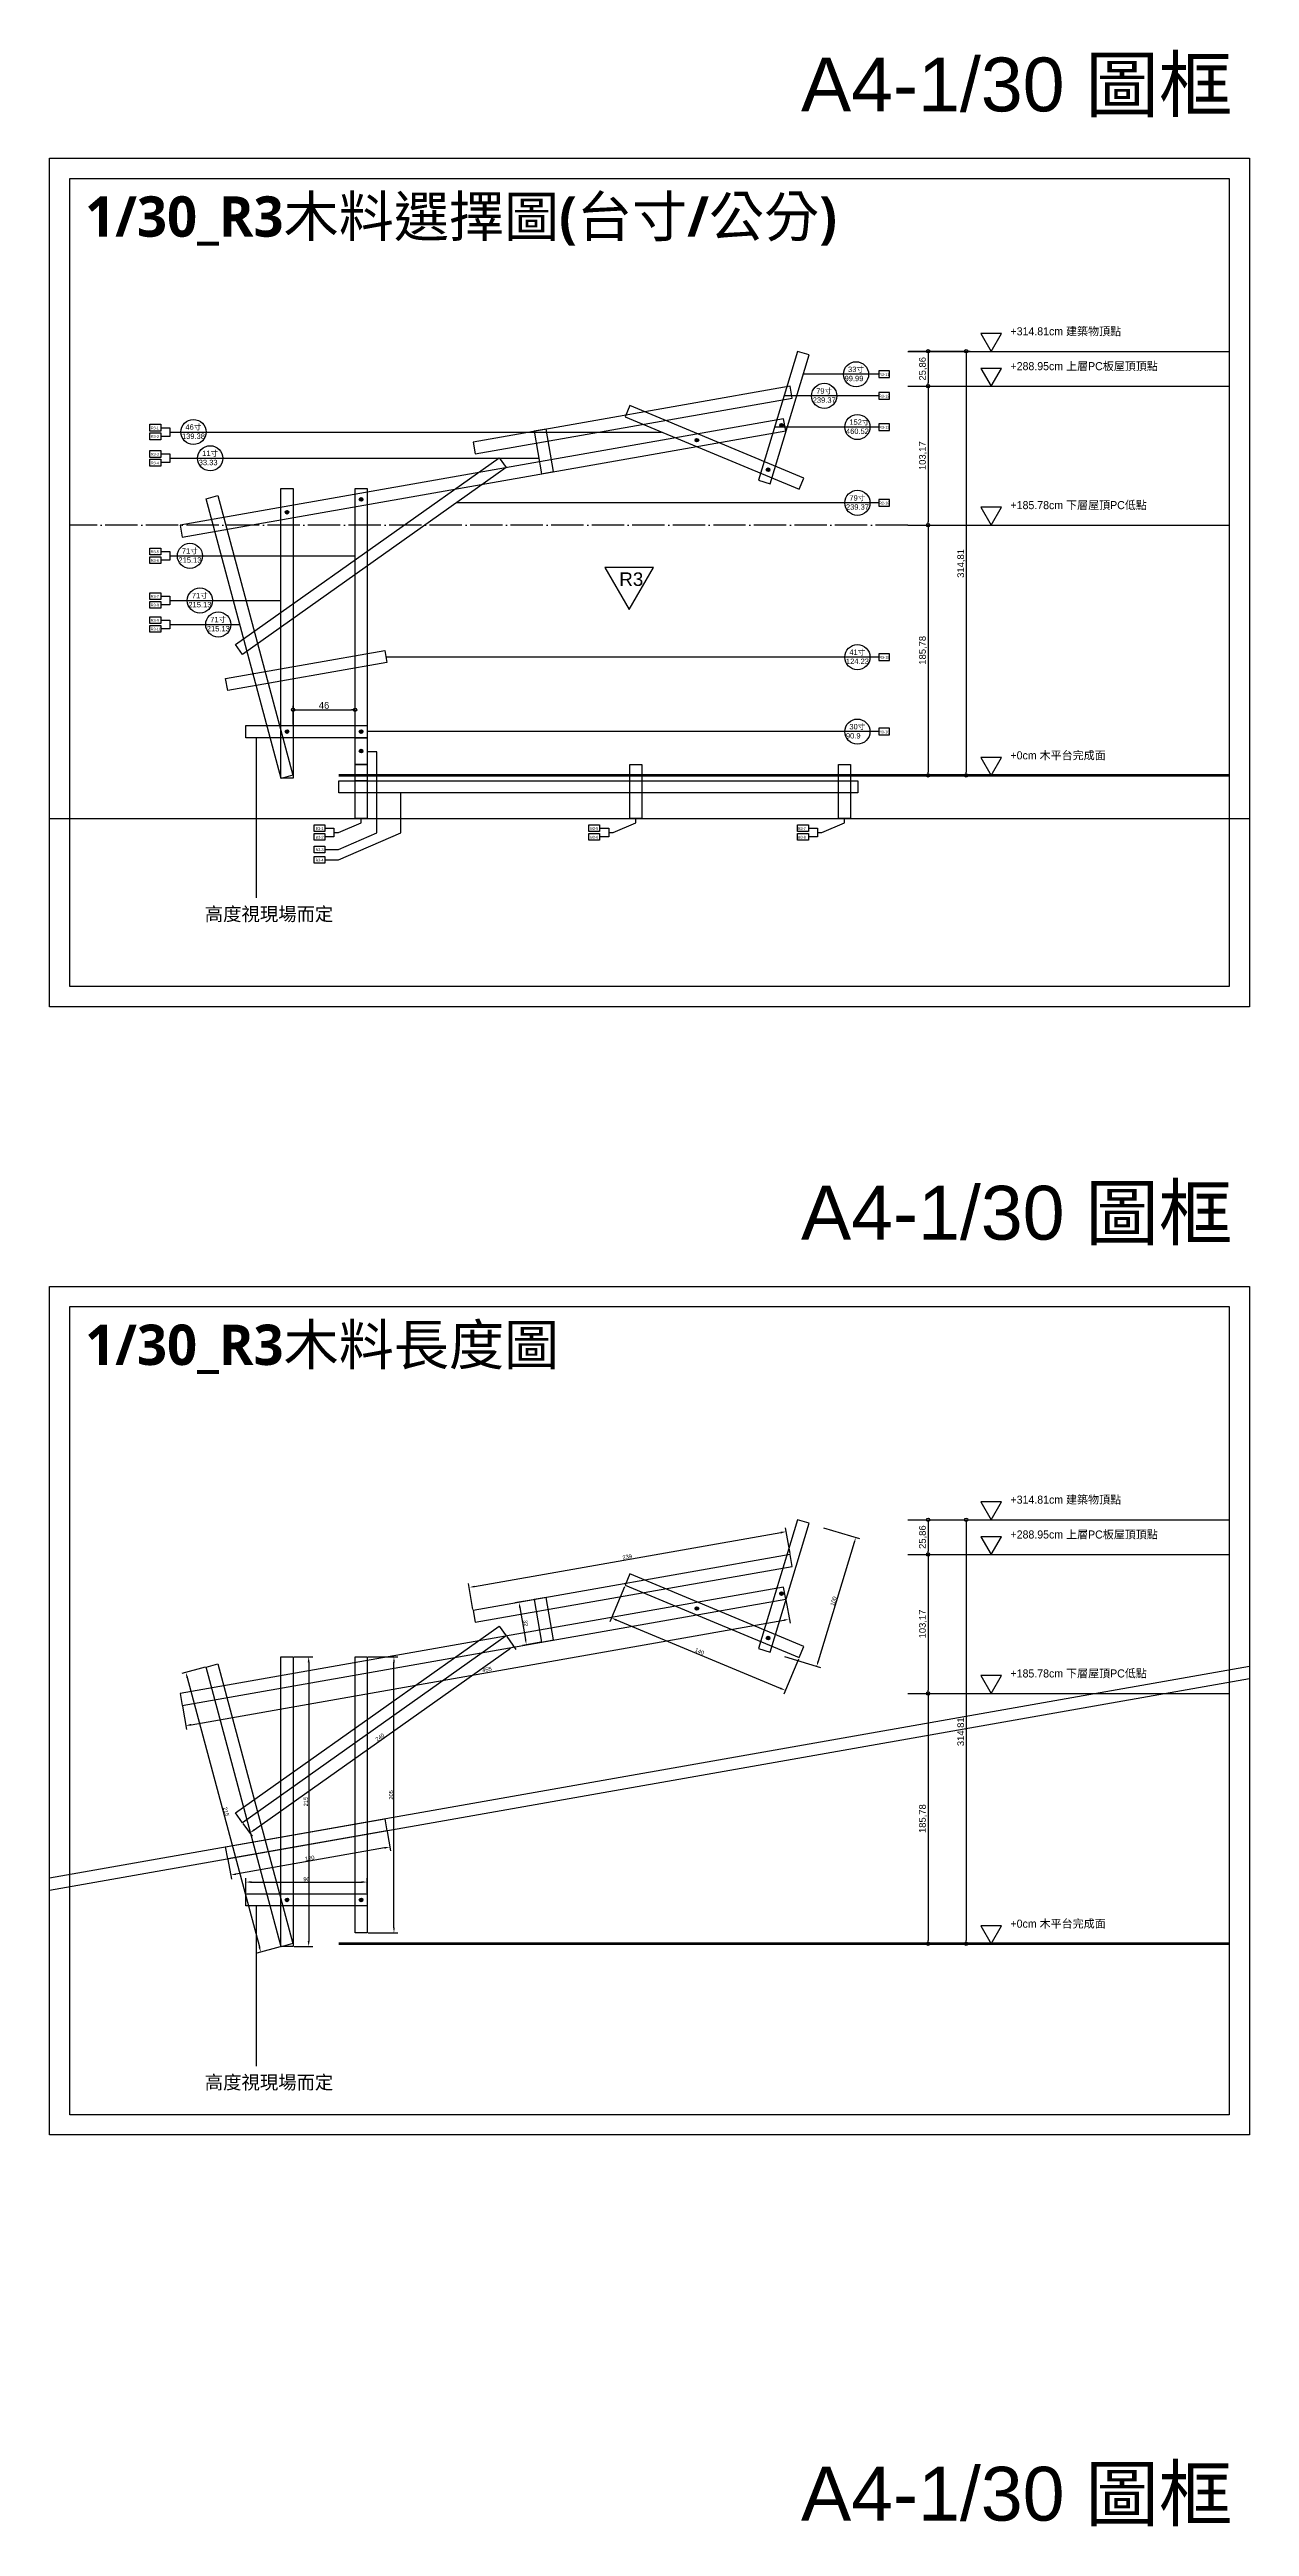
# Model space of a CAD drawing. Header units: millimetres. Extents: x -2666 to 6286, y -11880 to 4849.
# Drawn here: x 1113 to 2004, y -7986 to -6147 of the extents above; entities that cross this region are included whole.
import ezdxf

# ---------------------------------------------------------------- set-up
doc = ezdxf.new("R2010")
doc.units = ezdxf.units.MM
doc.linetypes.add('ACAD_ISO04W100', pattern=[30, 24, -3, 0, -3])
for name, color, linetype in [('0-rib-base', 10, 'Continuous'), ('0-rib1', 6, 'Continuous'), ('1-螺桿鑽洞', 7, 'Continuous'), ('dim', 244, 'Continuous'), ('座標', 3, 'Continuous'), ('座標線', 65, 'ACAD_ISO04W100'), ('木平台完成面', 3, 'Continuous'), ('編號標示', 30, 'Continuous'), ('編號標示線', 44, 'Continuous')]:
    doc.layers.add(name, color=color, linetype=linetype)
for name, color, linetype, plot in [('1-墊圈', 4, 'Continuous', False), ('1-螺絲頭', 9, 'Continuous', False), ('default', 11, 'Continuous', False)]:
    doc.layers.add(name, color=color, linetype=linetype, plot=plot)
doc.styles.get("Standard").update_dxf_attribs({"font": 'arial.ttf'})
doc.dimstyles.new('ISO-25', dxfattribs={"dimtxt": 5, "dimasz": 2.5, "dimexe": 3, "dimexo": 0.625, "dimtad": 1, "dimtxsty": 'Standard', "dimblk": 'ORIGIN', "dimcen": 2.5, "dimadec": 0, "dimazin": 0, "dimtfac": 1, "dimtmove": 1, "dimatfit": 1, "dimldrblk": 'ORIGIN', "dimfxl": 0, "dimarcsym": 0})
doc.dimstyles.new('短柱', dxfattribs={"dimtxt": 3, "dimasz": 4, "dimexe": 3, "dimexo": 0.625, "dimtad": 1, "dimtxsty": 'Standard', "dimcen": 2.5, "dimadec": 0, "dimazin": 0, "dimtfac": 1, "dimtmove": 1, "dimatfit": 1, "dimldrblk": 'ORIGIN', "dimfxl": 0, "dimarcsym": 0})

# ---------------------------------------------------------------- blocks, each defined once
blk = doc.blocks.new('螺栓組')
h = blk.add_hatch()
h.set_pattern_fill('JIS_WOOD', color=256, scale=0.1, style=0)
edge = h.paths.add_edge_path()
edge.add_arc((0, 0), 0.6, 0, 360)
at = {"layer": '1-墊圈'}
blk.add_circle((0, 0), 1.35, dxfattribs=at)
at = {"layer": '1-螺桿鑽洞'}
for points in [[(1.1, 0), (-1.1, 0)], [(0, -0.9), (0, 0.9)]]:
    blk.add_lwpolyline(points, dxfattribs=at)
blk.add_circle((0, 0), 0.6, dxfattribs=at)
at = {"layer": '1-螺絲頭'}
blk.add_lwpolyline([(-0.5, 0.9), (-1.1, 0), (-0.5, -0.9), (0.5, -0.9), (1.1, 0), (0.5, 0.9)], close=True, dxfattribs=at)
blk = doc.blocks.new('_Origin')
at = {"color": 0, "linetype": 'ByBlock', "lineweight": -2}
blk.add_line((0, 0), (-1, 0), dxfattribs=at)
blk.add_circle((0, 0), 0.5, dxfattribs=at)
blk = doc.blocks.new('*D273')
at = {"layer": 'Defpoints', "color": 0}
for p in [(1339.8, -6637.4), (1293.8, -6649.2), (1339.8, -6649.2)]:
    blk.add_point(p, dxfattribs=at)
at = {"layer": 'dim', "color": 0, "lineweight": -2}
for p, q in [((1293.8, -6648.5), (1293.8, -6634.4)), ((1296.3, -6637.4), (1337.3, -6637.4)), ((1339.8, -6648.5), (1339.8, -6634.4))]:
    blk.add_line(p, q, dxfattribs=at)
at = {"layer": 'dim', "color": 0, "lineweight": -2, "xscale": 2.5, "yscale": 2.5, "zscale": 2.5, "rotation": 180}
blk.add_blockref('_Origin', (1293.8, -6637.4), dxfattribs=at)
at = {"layer": 'dim', "color": 0, "lineweight": -2, "xscale": 2.5, "yscale": 2.5, "zscale": 2.5}
blk.add_blockref('_Origin', (1339.8, -6637.4), dxfattribs=at)
at = {"layer": 'dim', "color": 0, "insert": (1316.8, -6634.2), "char_height": 5, "attachment_point": 5}
blk.add_mtext('46', dxfattribs=at)
blk = doc.blocks.new('*D286')
at = {"layer": 'Defpoints', "color": 0}
for p in [(1750.3, -6371.3), (1750.3, -6397.2), (1765.3, -6397.2)]:
    blk.add_point(p, dxfattribs=at)
at = {"layer": 'dim', "color": 0, "lineweight": -2}
for p, q in [((1750.9, -6371.3), (1768.3, -6371.3)), ((1765.3, -6373.8), (1765.3, -6394.7)), ((1750.9, -6397.2), (1768.3, -6397.2))]:
    blk.add_line(p, q, dxfattribs=at)
at = {"layer": 'dim', "color": 0, "lineweight": -2, "xscale": 2.5, "yscale": 2.5, "zscale": 2.5}
for p, rotation in [((1765.3, -6371.3), 90), ((1765.3, -6397.2), 270)]:
    blk.add_blockref('_Origin', p, dxfattribs=dict(at, rotation=rotation))
at = {"layer": 'dim', "color": 0, "insert": (1761.6, -6384.3), "char_height": 5, "attachment_point": 5, "rotation": 90}
blk.add_mtext('25,86', dxfattribs=at)
blk = doc.blocks.new('*D287')
at = {"layer": 'Defpoints', "color": 0}
for p in [(1750.3, -6397.2), (1750.3, -6500.4), (1765.3, -6500.4)]:
    blk.add_point(p, dxfattribs=at)
at = {"layer": 'dim', "color": 0, "lineweight": -2}
for p, q in [((1750.9, -6397.2), (1768.3, -6397.2)), ((1765.3, -6399.7), (1765.3, -6497.9)), ((1750.9, -6500.4), (1768.3, -6500.4))]:
    blk.add_line(p, q, dxfattribs=at)
at = {"layer": 'dim', "color": 0, "lineweight": -2, "xscale": 2.5, "yscale": 2.5, "zscale": 2.5}
for p, rotation in [((1765.3, -6397.2), 90), ((1765.3, -6500.4), 270)]:
    blk.add_blockref('_Origin', p, dxfattribs=dict(at, rotation=rotation))
at = {"layer": 'dim', "color": 0, "insert": (1761.6, -6448.8), "char_height": 5, "attachment_point": 5, "rotation": 90}
blk.add_mtext('103,17', dxfattribs=at)
blk = doc.blocks.new('*D288')
at = {"layer": 'Defpoints', "color": 0}
for p in [(1750.3, -6500.4), (1750.3, -6686.2), (1765.3, -6686.2)]:
    blk.add_point(p, dxfattribs=at)
at = {"layer": 'dim', "color": 0, "lineweight": -2}
for p, q in [((1750.9, -6500.4), (1768.3, -6500.4)), ((1765.3, -6502.9), (1765.3, -6683.7)), ((1750.9, -6686.2), (1768.3, -6686.2))]:
    blk.add_line(p, q, dxfattribs=at)
at = {"layer": 'dim', "color": 0, "lineweight": -2, "xscale": 2.5, "yscale": 2.5, "zscale": 2.5}
for p, rotation in [((1765.3, -6500.4), 90), ((1765.3, -6686.2), 270)]:
    blk.add_blockref('_Origin', p, dxfattribs=dict(at, rotation=rotation))
at = {"layer": 'dim', "color": 0, "insert": (1761.6, -6593.3), "char_height": 5, "attachment_point": 5, "rotation": 90}
blk.add_mtext('185,78', dxfattribs=at)
blk = doc.blocks.new('*D285')
at = {"layer": 'Defpoints', "color": 0}
for p in [(1750.3, -6371.3), (1750.9, -6686.2), (1793.6, -6686.2)]:
    blk.add_point(p, dxfattribs=at)
at = {"layer": 'dim', "color": 0, "lineweight": -2}
for p, q in [((1750.9, -6371.3), (1796.6, -6371.3)), ((1793.6, -6373.8), (1793.6, -6683.7)), ((1751.5, -6686.2), (1796.6, -6686.2))]:
    blk.add_line(p, q, dxfattribs=at)
at = {"layer": 'dim', "color": 0, "lineweight": -2, "xscale": 2.5, "yscale": 2.5, "zscale": 2.5}
for p, rotation in [((1793.6, -6371.3), 90), ((1793.6, -6686.2), 270)]:
    blk.add_blockref('_Origin', p, dxfattribs=dict(at, rotation=rotation))
at = {"layer": 'dim', "color": 0, "insert": (1790, -6528.8), "char_height": 5, "attachment_point": 5, "rotation": 90}
blk.add_mtext('314,81', dxfattribs=at)
blk = doc.blocks.new('*D312')
at = {"layer": 'Defpoints', "color": 0}
for p in [(1659.9, -7247.6), (1662.9, -7264.6), (1427.5, -7306.1)]:
    blk.add_point(p, dxfattribs=at)
at = {"layer": 'dim', "color": 0, "lineweight": -2}
for p, q in [((1662.8, -7263.9), (1659.4, -7244.7)), ((1428.5, -7288.4), (1656, -7248.3)), ((1427.4, -7305.5), (1424, -7286.2))]:
    blk.add_line(p, q, dxfattribs=at)
at = {"layer": 'dim', "color": 0}
for points in [[(1655.9, -7247.7), (1656.1, -7249), (1659.9, -7247.6)], [(1428.4, -7287.8), (1428.6, -7289.1), (1424.6, -7289.1)]]:
    blk.add_solid(points, dxfattribs=at)
at = {"layer": 'dim', "color": 0, "insert": (1541.9, -7266.3), "char_height": 3, "attachment_point": 5, "rotation": 10}
blk.add_mtext('239', dxfattribs=at)
blk = doc.blocks.new('*D313')
at = {"layer": 'Defpoints', "color": 0}
for p in [(1659.6, -7297.6), (1662.3, -7312.6), (1211.5, -7376.7)]:
    blk.add_point(p, dxfattribs=at)
at = {"layer": 'dim', "color": 0, "lineweight": -2}
for p, q in [((1659.7, -7298.3), (1662.8, -7315.6)), ((1218.1, -7391), (1658.3, -7313.3)), ((1211.6, -7377.3), (1214.7, -7394.6))]:
    blk.add_line(p, q, dxfattribs=at)
at = {"layer": 'dim', "color": 0}
for points in [[(1658.2, -7312.7), (1658.4, -7314), (1662.3, -7312.6)], [(1218, -7390.3), (1218.2, -7391.6), (1214.2, -7391.6)]]:
    blk.add_solid(points, dxfattribs=at)
at = {"layer": 'dim', "color": 0, "insert": (1437.8, -7350), "char_height": 3, "attachment_point": 5, "rotation": 10}
blk.add_mtext('455', dxfattribs=at)
blk = doc.blocks.new('*D314')
at = {"layer": 'Defpoints', "color": 0}
for p in [(1540.3, -7287.4), (1530.2, -7311.7), (1669.5, -7341.2)]:
    blk.add_point(p, dxfattribs=at)
at = {"layer": 'dim', "color": 0, "lineweight": -2}
for p, q in [((1539.8, -7288.6), (1529, -7314.5)), ((1655.7, -7364), (1533.9, -7313.3)), ((1669, -7342.4), (1658.3, -7368.3))]:
    blk.add_line(p, q, dxfattribs=at)
at = {"layer": 'dim', "color": 0}
for points in [[(1534.1, -7312.6), (1533.6, -7313.9), (1530.2, -7311.7)], [(1656, -7363.4), (1655.5, -7364.6), (1659.4, -7365.5)]]:
    blk.add_solid(points, dxfattribs=at)
at = {"layer": 'dim', "color": 0, "insert": (1595.6, -7336.6), "char_height": 3, "attachment_point": 5, "rotation": 337.4}
blk.add_mtext('140', dxfattribs=at)
blk = doc.blocks.new('*D315')
at = {"layer": 'Defpoints', "color": 0}
for p in [(1677.1, -7241.4), (1648, -7337.1), (1682.6, -7347.6)]:
    blk.add_point(p, dxfattribs=at)
at = {"layer": 'dim', "color": 0, "lineweight": -2}
for p, q in [((1687.7, -7244.7), (1714.5, -7252.8)), ((1710.5, -7255.8), (1683.8, -7343.8)), ((1658.7, -7340.4), (1685.5, -7348.5))]:
    blk.add_line(p, q, dxfattribs=at)
at = {"layer": 'dim', "color": 0}
for points in [[(1709.9, -7255.6), (1711.1, -7256), (1711.7, -7251.9)], [(1683.1, -7343.6), (1684.4, -7344), (1682.6, -7347.6)]]:
    blk.add_solid(points, dxfattribs=at)
at = {"layer": 'dim', "color": 0, "insert": (1695.1, -7299.2), "char_height": 3, "attachment_point": 5, "rotation": 73.1}
blk.add_mtext('100', dxfattribs=at)
blk = doc.blocks.new('*D316')
at = {"layer": 'Defpoints', "color": 0}
for p in [(1472.8, -7298.1), (1467.1, -7331.6), (1478.4, -7329.6)]:
    blk.add_point(p, dxfattribs=at)
at = {"layer": 'dim', "color": 0, "lineweight": -2}
for p, q in [((1472.2, -7298.2), (1458.6, -7300.6)), ((1462.2, -7304), (1466.4, -7327.6)), ((1477.8, -7329.7), (1464.1, -7332.1))]:
    blk.add_line(p, q, dxfattribs=at)
at = {"layer": 'dim', "color": 0}
for points in [[(1462.9, -7303.9), (1461.6, -7304.1), (1461.5, -7300.1)], [(1467.1, -7327.5), (1465.8, -7327.8), (1467.1, -7331.6)]]:
    blk.add_solid(points, dxfattribs=at)
at = {"layer": 'dim', "color": 0, "insert": (1466.5, -7315.5), "char_height": 3, "attachment_point": 5, "rotation": 280}
blk.add_mtext('32', dxfattribs=at)
blk = doc.blocks.new('*D317')
at = {"layer": 'Defpoints', "color": 0}
for p in [(1229.2, -7348.2), (1284.9, -7555.8), (1269.8, -7559.9)]:
    blk.add_point(p, dxfattribs=at)
at = {"layer": 'dim', "color": 0, "lineweight": -2}
for p, q in [((1228.6, -7348.3), (1211.3, -7353)), ((1215.2, -7356), (1268.8, -7556)), ((1284.3, -7556), (1266.9, -7560.6))]:
    blk.add_line(p, q, dxfattribs=at)
at = {"layer": 'dim', "color": 0}
for points in [[(1215.9, -7355.9), (1214.6, -7356.2), (1214.2, -7352.2)], [(1269.4, -7555.8), (1268.2, -7556.2), (1269.8, -7559.9)]]:
    blk.add_solid(points, dxfattribs=at)
at = {"layer": 'dim', "color": 0, "insert": (1244.1, -7455.5), "char_height": 3, "attachment_point": 5, "rotation": 285}
blk.add_mtext('215', dxfattribs=at)
blk = doc.blocks.new('*D318')
at = {"layer": 'Defpoints', "color": 0}
for p in [(1293.8, -7340.6), (1293.8, -7555.6), (1305.4, -7555.6)]:
    blk.add_point(p, dxfattribs=at)
at = {"layer": 'dim', "color": 0, "lineweight": -2}
for p, q in [((1294.5, -7340.6), (1308.4, -7340.6)), ((1305.4, -7344.6), (1305.4, -7551.6)), ((1294.5, -7555.6), (1308.4, -7555.6))]:
    blk.add_line(p, q, dxfattribs=at)
at = {"layer": 'dim', "color": 0}
for points in [[(1304.7, -7344.6), (1306.1, -7344.6), (1305.4, -7340.6)], [(1304.7, -7551.6), (1306.1, -7551.6), (1305.4, -7555.6)]]:
    blk.add_solid(points, dxfattribs=at)
at = {"layer": 'dim', "color": 0, "insert": (1303.3, -7448.1), "char_height": 3, "attachment_point": 5, "rotation": 90}
blk.add_mtext('215', dxfattribs=at)
blk = doc.blocks.new('*D319')
at = {"layer": 'Defpoints', "color": 0}
for p in [(1348.8, -7340.6), (1368.7, -7340.6), (1348.8, -7545.6)]:
    blk.add_point(p, dxfattribs=at)
at = {"layer": 'dim', "color": 0, "lineweight": -2}
for p, q in [((1349.5, -7340.6), (1371.7, -7340.6)), ((1368.7, -7541.6), (1368.7, -7344.6)), ((1349.5, -7545.6), (1371.7, -7545.6))]:
    blk.add_line(p, q, dxfattribs=at)
at = {"layer": 'dim', "color": 0}
for points in [[(1368.1, -7344.6), (1369.4, -7344.6), (1368.7, -7340.6)], [(1368.1, -7541.6), (1369.4, -7541.6), (1368.7, -7545.6)]]:
    blk.add_solid(points, dxfattribs=at)
at = {"layer": 'dim', "color": 0, "insert": (1366.6, -7443.1), "char_height": 3, "attachment_point": 5, "rotation": 90}
blk.add_mtext('205', dxfattribs=at)
blk = doc.blocks.new('*D320')
at = {"layer": 'Defpoints', "color": 0}
for p in [(1452.1, -7325.1), (1457.5, -7332.7), (1256.3, -7463.8)]:
    blk.add_point(p, dxfattribs=at)
at = {"layer": 'dim', "color": 0, "lineweight": -2}
for p, q in [((1264.9, -7469), (1454.2, -7335)), ((1452.5, -7325.6), (1459.2, -7335.1)), ((1256.6, -7464.3), (1263.4, -7473.8))]:
    blk.add_line(p, q, dxfattribs=at)
at = {"layer": 'dim', "color": 0}
for points in [[(1453.9, -7334.4), (1454.6, -7335.5), (1457.5, -7332.7)], [(1264.5, -7468.5), (1265.3, -7469.6), (1261.6, -7471.4)]]:
    blk.add_solid(points, dxfattribs=at)
at = {"layer": 'dim', "color": 0, "insert": (1358.3, -7400.3), "char_height": 3, "attachment_point": 5, "rotation": 35.3}
blk.add_mtext('240', dxfattribs=at)
blk = doc.blocks.new('*D353')
at = {"layer": 'Defpoints', "color": 0}
for p in [(1750.3, -7238.8), (1750.3, -7264.6), (1765.3, -7264.6)]:
    blk.add_point(p, dxfattribs=at)
at = {"layer": 'dim', "color": 0, "lineweight": -2}
for p, q in [((1750.9, -7238.8), (1768.3, -7238.8)), ((1765.3, -7241.3), (1765.3, -7262.1)), ((1750.9, -7264.6), (1768.3, -7264.6))]:
    blk.add_line(p, q, dxfattribs=at)
at = {"layer": 'dim', "color": 0, "lineweight": -2, "xscale": 2.5, "yscale": 2.5, "zscale": 2.5}
for p, rotation in [((1765.3, -7238.8), 90), ((1765.3, -7264.6), 270)]:
    blk.add_blockref('_Origin', p, dxfattribs=dict(at, rotation=rotation))
at = {"layer": 'dim', "color": 0, "insert": (1761.6, -7251.7), "char_height": 5, "attachment_point": 5, "rotation": 90}
blk.add_mtext('25,86', dxfattribs=at)
blk = doc.blocks.new('*D354')
at = {"layer": 'Defpoints', "color": 0}
for p in [(1750.3, -7264.6), (1750.3, -7367.8), (1765.3, -7367.8)]:
    blk.add_point(p, dxfattribs=at)
at = {"layer": 'dim', "color": 0, "lineweight": -2}
for p, q in [((1750.9, -7264.6), (1768.3, -7264.6)), ((1765.3, -7267.1), (1765.3, -7365.3)), ((1750.9, -7367.8), (1768.3, -7367.8))]:
    blk.add_line(p, q, dxfattribs=at)
at = {"layer": 'dim', "color": 0, "lineweight": -2, "xscale": 2.5, "yscale": 2.5, "zscale": 2.5}
for p, rotation in [((1765.3, -7264.6), 90), ((1765.3, -7367.8), 270)]:
    blk.add_blockref('_Origin', p, dxfattribs=dict(at, rotation=rotation))
at = {"layer": 'dim', "color": 0, "insert": (1761.6, -7316.2), "char_height": 5, "attachment_point": 5, "rotation": 90}
blk.add_mtext('103,17', dxfattribs=at)
blk = doc.blocks.new('*D355')
at = {"layer": 'Defpoints', "color": 0}
for p in [(1750.3, -7367.8), (1750.3, -7553.6), (1765.3, -7553.6)]:
    blk.add_point(p, dxfattribs=at)
at = {"layer": 'dim', "color": 0, "lineweight": -2}
for p, q in [((1750.9, -7367.8), (1768.3, -7367.8)), ((1765.3, -7370.3), (1765.3, -7551.1)), ((1750.9, -7553.6), (1768.3, -7553.6))]:
    blk.add_line(p, q, dxfattribs=at)
at = {"layer": 'dim', "color": 0, "lineweight": -2, "xscale": 2.5, "yscale": 2.5, "zscale": 2.5}
for p, rotation in [((1765.3, -7367.8), 90), ((1765.3, -7553.6), 270)]:
    blk.add_blockref('_Origin', p, dxfattribs=dict(at, rotation=rotation))
at = {"layer": 'dim', "color": 0, "insert": (1761.6, -7460.7), "char_height": 5, "attachment_point": 5, "rotation": 90}
blk.add_mtext('185,78', dxfattribs=at)
blk = doc.blocks.new('*D352')
at = {"layer": 'Defpoints', "color": 0}
for p in [(1750.3, -7238.8), (1750.9, -7553.6), (1793.6, -7553.6)]:
    blk.add_point(p, dxfattribs=at)
at = {"layer": 'dim', "color": 0, "lineweight": -2}
for p, q in [((1750.9, -7238.8), (1796.6, -7238.8)), ((1793.6, -7241.3), (1793.6, -7551.1)), ((1751.5, -7553.6), (1796.6, -7553.6))]:
    blk.add_line(p, q, dxfattribs=at)
at = {"layer": 'dim', "color": 0, "lineweight": -2, "xscale": 2.5, "yscale": 2.5, "zscale": 2.5}
for p, rotation in [((1793.6, -7238.8), 90), ((1793.6, -7553.6), 270)]:
    blk.add_blockref('_Origin', p, dxfattribs=dict(at, rotation=rotation))
at = {"layer": 'dim', "color": 0, "insert": (1790, -7396.2), "char_height": 5, "attachment_point": 5, "rotation": 90}
blk.add_mtext('314,81', dxfattribs=at)
blk = doc.blocks.new('*D387')
at = {"layer": 'Defpoints', "color": 0}
for p in [(1258.8, -7516.6), (1348.8, -7507.8), (1348.8, -7516.6)]:
    blk.add_point(p, dxfattribs=at)
at = {"layer": 'dim', "color": 0, "lineweight": -2}
for p, q in [((1258.8, -7515.9), (1258.8, -7504.8)), ((1262.8, -7507.8), (1344.8, -7507.8)), ((1348.8, -7515.9), (1348.8, -7504.8))]:
    blk.add_line(p, q, dxfattribs=at)
at = {"layer": 'dim', "color": 0}
for points in [[(1262.8, -7507.1), (1262.8, -7508.5), (1258.8, -7507.8)], [(1344.8, -7507.1), (1344.8, -7508.5), (1348.8, -7507.8)]]:
    blk.add_solid(points, dxfattribs=at)
at = {"layer": 'dim', "color": 0, "insert": (1303.8, -7505.7), "char_height": 3, "attachment_point": 5}
blk.add_mtext('90', dxfattribs=at)
blk = doc.blocks.new('*D431')
at = {"layer": 'Defpoints', "color": 0}
for p in [(1363.5, -7469.7), (1245.3, -7490.5), (1247.5, -7502.6)]:
    blk.add_point(p, dxfattribs=at)
at = {"layer": 'dim', "color": 0, "lineweight": -2}
for p, q in [((1361.7, -7482.5), (1251.4, -7501.9)), ((1363.6, -7470.3), (1366.2, -7484.7)), ((1245.4, -7491.1), (1248, -7505.6))]:
    blk.add_line(p, q, dxfattribs=at)
at = {"layer": 'dim', "color": 0}
for points in [[(1361.6, -7481.8), (1361.8, -7483.1), (1365.6, -7481.8)], [(1251.3, -7501.3), (1251.5, -7502.6), (1247.5, -7502.6)]]:
    blk.add_solid(points, dxfattribs=at)
at = {"layer": 'dim', "color": 0, "insert": (1306.2, -7490.1), "char_height": 3, "attachment_point": 5, "rotation": 10}
blk.add_mtext('120', dxfattribs=at)

msp = doc.modelspace()

# ---------------------------------------------------------------- linework, layer by layer
for centre in [(1711.843, -6388.376), (1688.203, -6404.407), (1219.847, -6431.224), (1712.862, -6427.558), (1232.285, -6450.75), (1712.862, -6483.802), (1217.225, -6523.196), (1224.627, -6556.304), (1238.27, -6574.133), (1712.862, -6598.364), (1712.862, -6653.656)]:
    msp.add_circle(centre, 9.333)
at = {"layer": '0-rib-base'}
for points in [[(1258.832, -6658.156), (1258.832, -6649.156), (1348.832, -6649.156), (1348.832, -6658.156)], [(1258.832, -6658.156), (1258.832, -6649.156), (1348.832, -6649.156), (1348.832, -6658.156)], [(1339.832, -6690.156), (1339.832, -6658.156), (1348.832, -6658.156), (1348.832, -6690.156)], [(1327.77, -6690.156), (1713.15, -6690.156), (1713.15, -6699.156), (1327.77, -6699.156)], [(1339.832, -6718.156), (1339.832, -6678.156), (1348.832, -6678.156), (1348.832, -6718.156)], [(1543.832, -6718.156), (1543.832, -6678.156), (1552.832, -6678.156), (1552.832, -6718.156)], [(1698.832, -6718.156), (1698.832, -6678.156), (1707.832, -6678.156), (1707.832, -6718.156)], [(1258.832, -7525.568), (1258.832, -7516.568), (1348.832, -7516.568), (1348.832, -7525.568)]]:
    msp.add_lwpolyline(points, close=True, dxfattribs=at)
at = {"layer": '0-rib1'}
for points in [[(1639.421, -6467.093), (1648.032, -6469.709), (1677.103, -6374.028), (1668.491, -6371.412)], [(1481.708, -6429.105), (1472.845, -6430.668), (1478.402, -6462.182), (1487.265, -6460.619)], [(1251.063, -6589.015), (1446.936, -6450.329), (1452.137, -6457.674), (1256.264, -6596.36)], [(1284.867, -6688.419), (1229.221, -6480.745), (1237.915, -6478.415), (1293.561, -6686.089)], [(1284.833, -6688.16), (1284.833, -6473.16), (1293.833, -6473.16), (1293.833, -6688.16)], [(1339.832, -6678.156), (1339.832, -6473.156), (1348.832, -6473.156), (1348.832, -6678.156)], [(1639.421, -7334.505), (1648.032, -7337.121), (1677.103, -7241.44), (1668.491, -7238.823)], [(1481.708, -7296.517), (1472.845, -7298.079), (1478.402, -7329.593), (1487.265, -7328.03)], [(1251.063, -7456.426), (1446.936, -7317.74), (1452.137, -7325.086), (1256.264, -7463.772)], [(1284.867, -7555.83), (1229.221, -7348.156), (1237.915, -7345.827), (1293.561, -7553.501)], [(1284.833, -7555.572), (1284.833, -7340.572), (1293.833, -7340.572), (1293.833, -7555.572)], [(1339.832, -7545.568), (1339.832, -7340.568), (1348.832, -7340.568), (1348.832, -7545.568)]]:
    msp.add_lwpolyline(points, close=True, dxfattribs=at)
for points in [[(1664.476, -6406.017), (1662.913, -6397.154), (1427.544, -6438.656), (1429.107, -6447.519), (1664.476, -6406.017)], [(1673.007, -6465.435), (1543.758, -6411.633), (1540.299, -6419.942), (1669.549, -6473.744), (1673.007, -6465.435)], [(1659.606, -6430.23), (1658.043, -6421.367), (1209.956, -6500.377), (1211.519, -6509.24), (1659.606, -6430.23)], [(1664.476, -7273.429), (1662.913, -7264.565), (1427.544, -7306.067), (1429.107, -7314.931), (1664.476, -7273.429)], [(1673.007, -7332.846), (1543.758, -7279.045), (1540.299, -7287.354), (1669.549, -7341.155), (1673.007, -7332.846)], [(1659.606, -7297.642), (1658.043, -7288.779), (1209.956, -7367.789), (1211.519, -7376.652), (1659.606, -7297.642)]]:
    msp.add_lwpolyline(points, dxfattribs=at)
at = {"layer": '0-rib1', "color": 4}
for points in [[(1245.322, -6623.1), (1243.759, -6614.237), (1361.936, -6593.399), (1363.498, -6602.263), (1245.322, -6623.1)], [(1245.322, -7490.512), (1243.759, -7481.649), (1361.936, -7460.811), (1363.498, -7469.674), (1245.322, -7490.512)]]:
    msp.add_lwpolyline(points, dxfattribs=at)
at = {"layer": 'default'}
for p, q in [((1112.973, -6718.156), (2003.973, -6718.156)), ((1112.973, -7504.71), (2003.973, -7347.602)), ((1112.973, -7513.849), (2003.973, -7356.741))]:
    msp.add_line(p, q, dxfattribs=at)
for points in [[(2003.973, -6227.892), (2003.973, -6857.892), (1112.973, -6857.892), (1112.973, -6227.892)], [(1988.973, -6242.892), (1988.973, -6842.892), (1127.973, -6842.892), (1127.973, -6242.892)], [(2003.973, -7065.565), (2003.973, -7695.565), (1112.973, -7695.565), (1112.973, -7065.565)], [(1988.973, -7080.565), (1988.973, -7680.565), (1127.973, -7680.565), (1127.973, -7080.565)]]:
    msp.add_lwpolyline(points, close=True, dxfattribs=at)
at = {"layer": 'dim'}
for p, q in [((1266.592, -6777.013), (1266.592, -6658.156)), ((1266.592, -7644.425), (1266.592, -7525.568))]:
    msp.add_line(p, q, dxfattribs=at)
for points in [[(1750.277, -6371.349), (1988.973, -6371.349)], [(1750.277, -6397.208), (1988.973, -6397.208)], [(1750.277, -6500.377), (1988.973, -6500.377)], [(1750.277, -7238.76), (1988.973, -7238.76)], [(1750.277, -7264.619), (1988.973, -7264.619)], [(1750.277, -7367.789), (1988.973, -7367.789)]]:
    msp.add_lwpolyline(points, dxfattribs=at)
at = {"layer": '座標'}
msp.add_lwpolyline([(1525.411, -6531.797), (1543.421, -6562.991), (1561.431, -6531.797)], close=True, dxfattribs=at)
at = {"layer": '座標線'}
msp.add_lwpolyline([(1750.277, -6500.377), (1127.973, -6500.377)], dxfattribs=at)
at = {"layer": '木平台完成面'}
for points in [[(1812.253, -6371.349), (1819.894, -6358.114), (1804.612, -6358.114)], [(1812.253, -6397.208), (1819.894, -6383.973), (1804.612, -6383.973)], [(1812.253, -6500.377), (1819.894, -6487.142), (1804.612, -6487.142)], [(1812.253, -6686.156), (1819.894, -6672.922), (1804.612, -6672.922)], [(1812.253, -7238.76), (1819.894, -7225.526), (1804.612, -7225.526)], [(1812.253, -7264.619), (1819.894, -7251.385), (1804.612, -7251.385)], [(1812.253, -7367.789), (1819.894, -7354.554), (1804.612, -7354.554)], [(1812.253, -7553.568), (1819.894, -7540.333), (1804.612, -7540.333)]]:
    msp.add_lwpolyline(points, close=True, dxfattribs=at)
at = {"layer": '木平台完成面', "const_width": 2}
for points in [[(1988.973, -6686.156), (1327.77, -6686.156)], [(1988.973, -7553.568), (1327.77, -7553.568)]]:
    msp.add_lwpolyline(points, dxfattribs=at)
at = {"layer": '編號標示'}
for points in [[(1736.711, -6390.876), (1736.711, -6385.876), (1728.711, -6385.876), (1728.711, -6390.876)], [(1736.711, -6406.907), (1736.711, -6401.907), (1728.711, -6401.907), (1728.711, -6406.907)], [(1187.554, -6430.503), (1187.554, -6425.503), (1195.554, -6425.503), (1195.554, -6430.503)], [(1187.554, -6436.944), (1187.554, -6431.944), (1195.554, -6431.944), (1195.554, -6436.944)], [(1736.711, -6430.058), (1736.711, -6425.058), (1728.711, -6425.058), (1728.711, -6430.058)], [(1187.554, -6450.029), (1187.554, -6445.029), (1195.554, -6445.029), (1195.554, -6450.029)], [(1187.554, -6456.471), (1187.554, -6451.471), (1195.554, -6451.471), (1195.554, -6456.471)], [(1736.711, -6486.302), (1736.711, -6481.302), (1728.711, -6481.302), (1728.711, -6486.302)], [(1187.554, -6522.476), (1187.554, -6517.476), (1195.554, -6517.476), (1195.554, -6522.476)], [(1187.554, -6528.917), (1187.554, -6523.917), (1195.554, -6523.917), (1195.554, -6528.917)], [(1187.554, -6555.583), (1187.554, -6550.583), (1195.554, -6550.583), (1195.554, -6555.583)], [(1187.554, -6562.024), (1187.554, -6557.024), (1195.554, -6557.024), (1195.554, -6562.024)], [(1187.554, -6573.412), (1187.554, -6568.412), (1195.554, -6568.412), (1195.554, -6573.412)], [(1187.554, -6579.854), (1187.554, -6574.854), (1195.554, -6574.854), (1195.554, -6579.854)], [(1736.711, -6600.864), (1736.711, -6595.864), (1728.711, -6595.864), (1728.711, -6600.864)], [(1736.711, -6656.156), (1736.711, -6651.156), (1728.711, -6651.156), (1728.711, -6656.156)], [(1309.463, -6727.903), (1309.463, -6722.903), (1317.463, -6722.903), (1317.463, -6727.903)], [(1309.463, -6734.344), (1309.463, -6729.344), (1317.463, -6729.344), (1317.463, -6734.344)], [(1513.463, -6727.903), (1513.463, -6722.903), (1521.463, -6722.903), (1521.463, -6727.903)], [(1513.463, -6734.344), (1513.463, -6729.344), (1521.463, -6729.344), (1521.463, -6734.344)], [(1668.463, -6727.903), (1668.463, -6722.903), (1676.463, -6722.903), (1676.463, -6727.903)], [(1668.463, -6734.344), (1668.463, -6729.344), (1676.463, -6729.344), (1676.463, -6734.344)], [(1309.463, -6743.699), (1309.463, -6738.699), (1317.463, -6738.699), (1317.463, -6743.699)], [(1309.463, -6751.366), (1309.463, -6746.366), (1317.463, -6746.366), (1317.463, -6751.366)]]:
    msp.add_lwpolyline(points, close=True, dxfattribs=at)
for points in [[(1195.554, -6428.003), (1202.256, -6428.003), (1202.256, -6434.444), (1195.554, -6434.444)], [(1195.554, -6447.529), (1202.256, -6447.529), (1202.256, -6453.971), (1195.554, -6453.971)], [(1195.554, -6519.976), (1202.256, -6519.976), (1202.256, -6526.417), (1195.554, -6526.417)], [(1195.554, -6553.083), (1202.256, -6553.083), (1202.256, -6559.524), (1195.554, -6559.524)], [(1195.554, -6570.912), (1202.256, -6570.912), (1202.256, -6577.354), (1195.554, -6577.354)]]:
    msp.add_lwpolyline(points, dxfattribs=at)
at = {"layer": '編號標示線'}
for p, q in [((1728.711, -6388.376), (1672.743, -6388.376)), ((1728.711, -6404.407), (1658.467, -6404.407)), ((1202.256, -6431.224), (1567.401, -6431.224)), ((1728.711, -6427.558), (1651.433, -6427.558)), ((1202.256, -6450.75), (1476.386, -6450.75)), ((1728.711, -6483.802), (1415.234, -6483.802)), ((1728.711, -6598.364), (1362.9, -6598.364)), ((1728.711, -6653.656), (1348.832, -6653.656))]:
    msp.add_line(p, q, dxfattribs=at)
for points in [[(1202.256, -6523.196), (1339.832, -6523.196)], [(1202.256, -6556.304), (1284.833, -6556.304)], [(1202.256, -6574.133), (1254.245, -6574.133)], [(1317.463, -6741.199), (1327.449, -6741.199), (1356.046, -6728.797), (1356.046, -6668.566), (1348.78, -6668.566)], [(1317.463, -6748.866), (1327.449, -6748.866), (1373.821, -6728.756), (1373.821, -6699.156)], [(1317.463, -6725.403), (1324.165, -6725.403), (1324.165, -6731.844), (1317.463, -6731.844)], [(1324.165, -6728.623), (1327.501, -6728.623), (1344.332, -6721.324), (1344.332, -6718.156)], [(1521.463, -6725.403), (1528.165, -6725.403), (1528.165, -6731.844), (1521.463, -6731.844)], [(1528.165, -6728.623), (1531.501, -6728.623), (1548.332, -6721.324), (1548.332, -6718.156)], [(1676.463, -6725.403), (1683.165, -6725.403), (1683.165, -6731.844), (1676.463, -6731.844)], [(1683.165, -6728.623), (1686.501, -6728.623), (1703.332, -6721.324), (1703.332, -6718.156)]]:
    msp.add_lwpolyline(points, dxfattribs=at)

# ---------------------------------------------------------------- block references
at = {"layer": '1-螺桿鑽洞', "rotation": 90}
for p in [(1593.675, -6437.286), (1656.548, -6426.2), (1646.5, -6459.275), (1289.333, -6490.849), (1344.332, -6481.252), (1289.333, -6653.656), (1289.333, -6653.656), (1344.332, -6653.656), (1344.332, -6653.656), (1344.332, -6668.156), (1656.548, -7293.612), (1593.675, -7304.698), (1646.5, -7326.687), (1289.333, -7521.068), (1344.332, -7521.068)]:
    msp.add_blockref('螺栓組', p, dxfattribs=at)

# ---------------------------------------------------------------- texts
at = {"layer": 'default', "char_height": 40, "attachment_point": 1}
for insert in [(1670.953, -6153.201), (1670.953, -6990.874), (1670.953, -7941.914)]:
    msp.add_mtext_dynamic_manual_height_columns('A4-1/30 {\\fPMingLiU|b0|i0|c136|p18;圖框}', width=430.53379, gutter_width=12.5, heights=[0], dxfattribs=dict(at, insert=insert))
at = {"layer": 'dim', "attachment_point": 1}
for s, width, insert, char_height in [('{\\fMicrosoft JhengHei|b1|i0|c136|p34;1/30_R3木料選擇圖(台寸/公分)}', 595.39951, (1139.392, -6256.242), 30), ('{\\fPMingLiU|b0|i0|c136|p18;高度視現場而定}', 430.53379, (1228.219, -6784.087), 10), ('{\\fMicrosoft JhengHei|b1|i0|c136|p34;1/30_R3木料長度圖}', 430.53379, (1139.392, -7093.915), 30), ('{\\fPMingLiU|b0|i0|c136|p18;高度視現場而定}', 430.53379, (1228.219, -7651.499), 10)]:
    msp.add_mtext_dynamic_manual_height_columns(s, width=width, gutter_width=12.5, heights=[0], dxfattribs=dict(at, insert=insert, char_height=char_height))
at = {"layer": '座標', "insert": (1536.013, -6535.466), "char_height": 10, "attachment_point": 1}
msp.add_mtext_dynamic_manual_height_columns('R3', width=22.24738, gutter_width=12.5, heights=[0], dxfattribs=at)
at = {"layer": '木平台完成面', "char_height": 6, "attachment_point": 1}
for s, insert in [('{\\fPMingLiU|b0|i0|c136|p18;+314.81cm 建築物頂點}', (1826.539, -6353.471)), ('{\\fPMingLiU|b0|i0|c136|p18;+288.95cm 上層PC板屋頂頂點}', (1826.539, -6379.33)), ('{\\fPMingLiU|b0|i0|c136|p18;+185.78cm 下層屋頂PC低點}', (1826.539, -6482.499)), ('{\\fPMingLiU|b0|i0|c136|p18;+0cm 木平台完成面}', (1826.539, -6668.279)), ('{\\fPMingLiU|b0|i0|c136|p18;+314.81cm 建築物頂點}', (1826.539, -7220.883)), ('{\\fPMingLiU|b0|i0|c136|p18;+288.95cm 上層PC板屋頂頂點}', (1826.539, -7246.742)), ('{\\fPMingLiU|b0|i0|c136|p18;+185.78cm 下層屋頂PC低點}', (1826.539, -7349.911)), ('{\\fPMingLiU|b0|i0|c136|p18;+0cm 木平台完成面}', (1826.539, -7535.69))]:
    msp.add_mtext_dynamic_manual_height_columns(s, width=202.4063, gutter_width=12.5, heights=[0], dxfattribs=dict(at, insert=insert))
at = {"layer": '編號標示'}
for s, height, p in [('79寸', 4, (1682.241, -6402.738)), ('99.99', 4, (1703.31, -6393.484)), ('33寸', 4, (1705.881, -6386.708)), ('R3-11', 2, (1729.008, -6389.574)), ('239.37', 4, (1679.67, -6409.514)), ('R3-12', 2, (1729.008, -6405.604)), ('R3-1', 2, (1188.158, -6429.2)), ('R3-2', 2, (1188.158, -6435.642)), ('139.38', 4, (1211.314, -6436.331)), ('46寸', 4, (1213.885, -6429.556)), ('460.52', 4, (1704.329, -6432.665)), ('152寸', 4, (1706.9, -6425.89)), ('R3-13', 2, (1729.008, -6428.755)), ('R3-3', 2, (1188.158, -6448.727)), ('R3-4', 2, (1188.158, -6455.168)), ('33.33', 4, (1223.752, -6455.858)), ('11寸', 4, (1226.323, -6449.082)), ('239.37', 4, (1704.329, -6488.91)), ('79寸', 4, (1706.9, -6482.134)), ('R2-18', 2, (1729.008, -6485)), ('R3-5', 2, (1188.158, -6521.173)), ('R3-6', 2, (1188.158, -6527.615)), ('215.13', 4, (1208.692, -6528.304)), ('71寸', 4, (1211.264, -6521.528)), ('R3-7', 2, (1188.158, -6554.28)), ('R3-8', 2, (1188.158, -6560.722)), ('215.13', 4, (1216.094, -6561.411)), ('71寸', 4, (1218.665, -6554.635)), ('R3-9', 2, (1188.158, -6572.11)), ('R3-10', 2, (1188.158, -6578.551)), ('215.13', 4, (1229.737, -6579.241)), ('71寸', 4, (1232.308, -6572.465)), ('124.23', 4, (1704.329, -6603.471)), ('41寸', 4, (1706.9, -6596.695)), ('R3-15', 2, (1729.008, -6599.561)), ('90.9', 4, (1704.329, -6658.764)), ('30寸', 4, (1706.9, -6651.988)), ('R3-16', 2, (1729.008, -6654.854)), ('B3-1', 2, (1310.521, -6726.6)), ('B3-5', 2, (1514.521, -6726.6)), ('B3-7', 2, (1668.717, -6726.6)), ('B3-2', 2, (1310.521, -6733.041)), ('B3-3', 2, (1310.521, -6742.397)), ('B3-4', 2, (1310.521, -6750.064)), ('B3-6', 2, (1514.521, -6733.041)), ('B3-8', 2, (1668.717, -6733.041))]:
    msp.add_text(s, height=height, dxfattribs=at).set_placement(p)

# ---------------------------------------------------------------- dimensions: what is measured, and where the dimension line sits
at = {"layer": 'dim'}
for base, p1, p2, picture, middle in [((1765.277, -6397.208), (1750.277, -6371.349), (1750.277, -6397.208), '*D286', (1761.647, -6384.278)), ((1793.597, -6686.156), (1750.277, -6371.349), (1750.902, -6686.156), '*D285', (1789.967, -6528.752)), ((1765.277, -6500.377), (1750.277, -6397.208), (1750.277, -6500.377), '*D287', (1761.647, -6448.792)), ((1765.277, -6686.156), (1750.277, -6500.377), (1750.277, -6686.156), '*D288', (1761.647, -6593.267)), ((1765.277, -7264.619), (1750.277, -7238.76), (1750.277, -7264.619), '*D353', (1761.647, -7251.69)), ((1793.597, -7553.568), (1750.277, -7238.76), (1750.902, -7553.568), '*D352', (1789.967, -7396.164)), ((1765.277, -7367.789), (1750.277, -7264.619), (1750.277, -7367.789), '*D354', (1761.647, -7316.204)), ((1765.277, -7553.568), (1750.277, -7367.789), (1750.277, -7553.568), '*D355', (1761.647, -7460.678))]:
    dim = msp.add_linear_dim(base=base, p1=p1, p2=p2, angle=90, dimstyle='ISO-25', dxfattribs=at)
    dim.commit()
    dim.dimension.update_dxf_attribs({"geometry": picture, "text_midpoint": middle})
dim = msp.add_linear_dim(base=(1339.832, -6637.395), p1=(1293.833, -6649.156), p2=(1339.832, -6649.156), dimstyle='ISO-25', dxfattribs=at)
dim.commit()
dim.dimension.update_dxf_attribs({"geometry": '*D273', "text_midpoint": (1316.833, -6634.217)})
for p1, p2, distance, picture, middle in [((1427.544, -7306.067), (1662.913, -7264.565), 17.196, '*D312', (1541.868, -7266.257)), ((1677.103, -7241.44), (1648.032, -7337.121), 36.116, '*D315', (1695.06, -7299.152)), ((1211.519, -7376.652), (1659.606, -7297.642), -15.226, '*D313', (1437.833, -7350.024)), ((1472.845, -7298.079), (1478.402, -7329.593), -11.472, '*D316', (1466.451, -7315.454)), ((1669.549, -7341.155), (1540.299, -7287.354), 26.389, '*D314', (1595.612, -7336.626)), ((1256.264, -7463.772), (1452.137, -7325.086), -9.299, '*D320', (1358.327, -7400.258)), ((1229.221, -7348.156), (1284.867, -7555.83), -15.568, '*D317', (1244.09, -7455.464)), ((1293.833, -7340.572), (1293.833, -7555.572), 11.576, '*D318', (1303.253, -7448.072)), ((1348.832, -7545.568), (1348.832, -7340.568), -19.899, '*D319', (1366.575, -7443.068)), ((1363.498, -7469.674), (1245.322, -7490.512), 12.296, '*D431', (1306.171, -7490.079)), ((1258.832, -7516.568), (1348.832, -7516.568), 8.752, '*D387', (1303.832, -7505.659))]:
    dim = msp.add_aligned_dim(p1=p1, p2=p2, distance=distance, dimstyle='短柱', dxfattribs=at)
    dim.commit()
    dim.dimension.update_dxf_attribs({"geometry": picture, "text_midpoint": middle})

doc.saveas('drawing.dxf')
